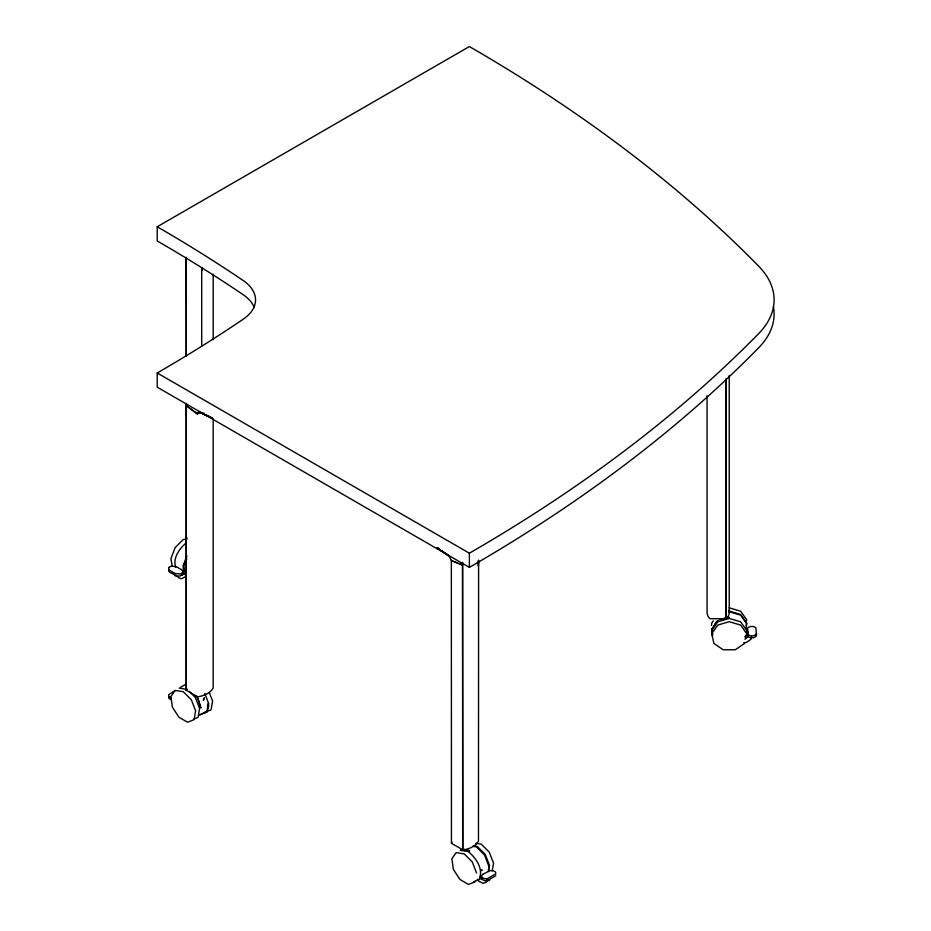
<?xml version="1.0" encoding="UTF-8"?>
<svg xmlns="http://www.w3.org/2000/svg" width="931" height="931" viewBox="0 0 931 931"><rect width="100%" height="100%" fill="white"/><g stroke="black" fill="none" stroke-linecap="round" stroke-linejoin="round"><path stroke-width="1.4" d="M213.187 418.857L213.176 687.951A22.158 12.79 0 0 1 197.826 696.819L186.188 690.255L186.235 404.124M186.247 356.131L186.212 257.771M213.187 339.687L213.187 274.238M478.604 560.415L478.464 841.124A22.158 12.79 0 0 1 463.114 849.98L451.442 843.323L451.349 560.462L449.394 556.435L437.046 547.777M712.506 636.571L712.25 628.6M729.229 612.423L729.229 375.426M201.98 267.791L201.957 270.63L201.992 267.767M201.701 267.86L201.701 346.32M478.441 560.962L478.359 566.048L478.476 560.253M207.811 703.801L207.276 710.76L200.479 714.682L199.187 714.659M488.344 871.591L488.763 866.016L484.492 854.926L476.416 846.849L473.716 846.43M186.06 403.367L186.107 405.474L197.256 413.981L198.431 412.282L199.595 412.224L212.047 417.891M746.197 628.611L746.697 623.758L740.657 615.135L729.229 611.725M711.493 625.562L711.761 623.048L713.286 620.907M186.188 690.255L186.165 690.092A22.158 12.79 0 0 1 186.77 689.021M168.918 569.376L168.616 571.168L169.826 572.39L177.169 576.103L180.277 575.94L182.488 574.66L182.79 572.856M488.694 870.578L489.543 865.493L485.249 854.449L477.196 846.407L473.169 845.767M492.266 870.811L493.535 863.188L489.252 852.133L481.187 844.091L475.822 843.253M746.08 622.571L746.685 619.79L740.622 611.213L729.229 607.827M746.08 625.841L746.685 623.048L740.622 614.472L729.229 611.085M486.878 879.853L486.401 882.018L483.119 883.356L478.802 881.168L477.359 879.236M451.442 843.323L451.465 843.253A22.158 12.79 0 0 1 452.07 842.194M751.596 636.874L750.933 639.306L746.278 642.541L743.834 642.669M745.37 637.723L746.953 632.905L746.685 630.392L740.622 621.815L729.217 618.417L717.824 621.803L711.761 630.38L712.669 634.558M186.898 555.877L183.093 565.734L183.628 572.693L185.956 571.343M186.747 558.74L183.884 566.106L185.374 574.997M747.29 630.962L747.93 629.6M756.519 633.289L755.879 634.651L753.47 635.803L750.339 635.803L747.93 634.651L747.29 633.289M745.94 636.571L745.289 637.06M180.428 687.369L186.212 684.052M495.827 875.745L487.274 880.679L484.167 880.517L481.955 879.236L481.653 877.433M186.247 542.831C179.52 548.475 172.503 558.135 175.726 567.305M186.281 536.407L186.165 536.652A22.158 12.79 0 0 0 186.77 537.722M744.975 636.583L747.512 634.593L748.024 631.753L747.512 637.281L744.975 639.271M744.579 643.402L735.281 649.768L723.154 649.768L713.868 643.402L711.761 633.65L717.824 625.073L729.217 621.687L740.622 625.073L746.685 633.65M157.211 226.768L469.375 46.55A1772.938 1023.588 0 0 1 758.777 266.278A118.19 68.242 0 0 1 758.777 333.484A1772.938 1023.588 0 0 1 469.375 553.2L469.375 567.386L157.211 387.168L157.211 372.982A1595.641 921.236 0 0 0 243.177 319.24A51.705 29.85 0 0 0 243.177 280.51A1595.641 921.236 0 0 0 157.211 226.768L157.211 240.954A1595.641 921.236 0 0 1 243.177 294.696A51.705 29.85 0 0 1 254.268 307.498M175.051 690.534L168.616 694.77L168.918 696.574L171.129 697.854M185.641 576.603L181.324 578.779L178.03 577.441M182.243 574.974L184.722 573.868M486.413 881.459L489.694 880.121M207.148 711.412L211.081 709.864L212.571 700.973L209.242 692.373M194.172 718.907L198.105 717.359L199.595 708.468L195.312 697.412L189.261 691.384M473.809 881.634L479.069 879.574C483.899 869.147 476.113 857.975 468.212 851.586L460.158 850.317M475.066 881.878L468.502 884.45L459.926 879.492L453.362 869.345L451.872 858.731L456.155 852.633L464.22 853.89L472.273 861.931L476.556 872.987M707.06 395.78L707.06 612.423A22.158 12.79 0 0 0 709.899 618.708L726.389 618.708A22.158 12.79 0 0 0 728.892 610.247M481.443 876.897L480.152 876.874M719.663 619.557L729.217 617.276L719.71 619.511M187.282 538.886L183.256 539.526L175.191 547.556L170.908 558.612L172.188 566.234M203.959 413.143L197.838 413.073M199.606 714.775L207.089 712.168L208.765 705.907L208.579 703.277L204.773 693.455M179.194 688.114L187.247 689.382M451.477 560.753L462.567 565.082L462.812 849.968M174.749 575.544L176.937 576.429M451.349 560.462L462.567 565.082L462.556 562.999M479.721 878.433L482.2 879.551M210.197 417.076L200.223 412.433L211.954 417.879M157.211 372.982L469.375 553.2M171.129 699.786L168.918 698.506L168.616 696.702M448.823 555.97L437.302 548.01M437.058 547.603L439.432 549.232L437.139 547.603M197.744 414.051L186.107 405.474L186.281 415.517L186.037 404.054M186.188 257.247L186.281 356.096M462.567 562.289L462.684 849.91M726.157 618.824L726.017 378.917L725.994 618.847M186.281 404.089L186.281 690.337M469.375 567.386A1772.938 1023.588 0 0 0 758.777 347.67A118.19 68.242 0 0 0 773.382 306.555M747.29 629.03L747.93 636.583L750.339 637.735L753.47 637.735L755.879 636.583L756.519 635.221L755.879 627.669L753.47 626.516L750.339 626.516L747.93 627.669L747.29 629.03M168.918 567.445L168.616 569.237L169.826 570.459L175.051 573.484L180.277 574.008L182.488 572.728L182.79 570.936L181.58 569.714L176.355 566.688L171.129 566.164L168.918 567.445M195.603 710.772L194.114 719.663L187.55 722.235L178.973 717.289L172.398 707.129L170.908 696.516L175.191 690.418L183.256 691.686L191.321 699.728L195.603 710.772M711.889 629.356L711.773 629.996L716.614 621.571L718.138 620.64L716.614 621.571L711.889 629.356M204.168 697.971L203.412 700.415L204.168 697.971M481.862 869.95L481.664 870.555L481.862 869.95M200.921 707.723C200.188 709.154 199.048 697.785 196.313 696.411L197.628 698.052L200.921 707.723M746.778 629.74L746.778 629.74M482.863 874.279L481.653 875.501L481.955 877.305L484.167 878.585L487.274 878.748L495.827 873.813L495.536 872.021L493.325 870.741L490.206 870.566L482.863 874.279M461.601 849.572L460.717 849.922L461.601 849.572M469.62 850.771L464.22 849.479L469.62 850.771M448.928 555.749L441.806 550.861L448.928 555.749"/></g></svg>
